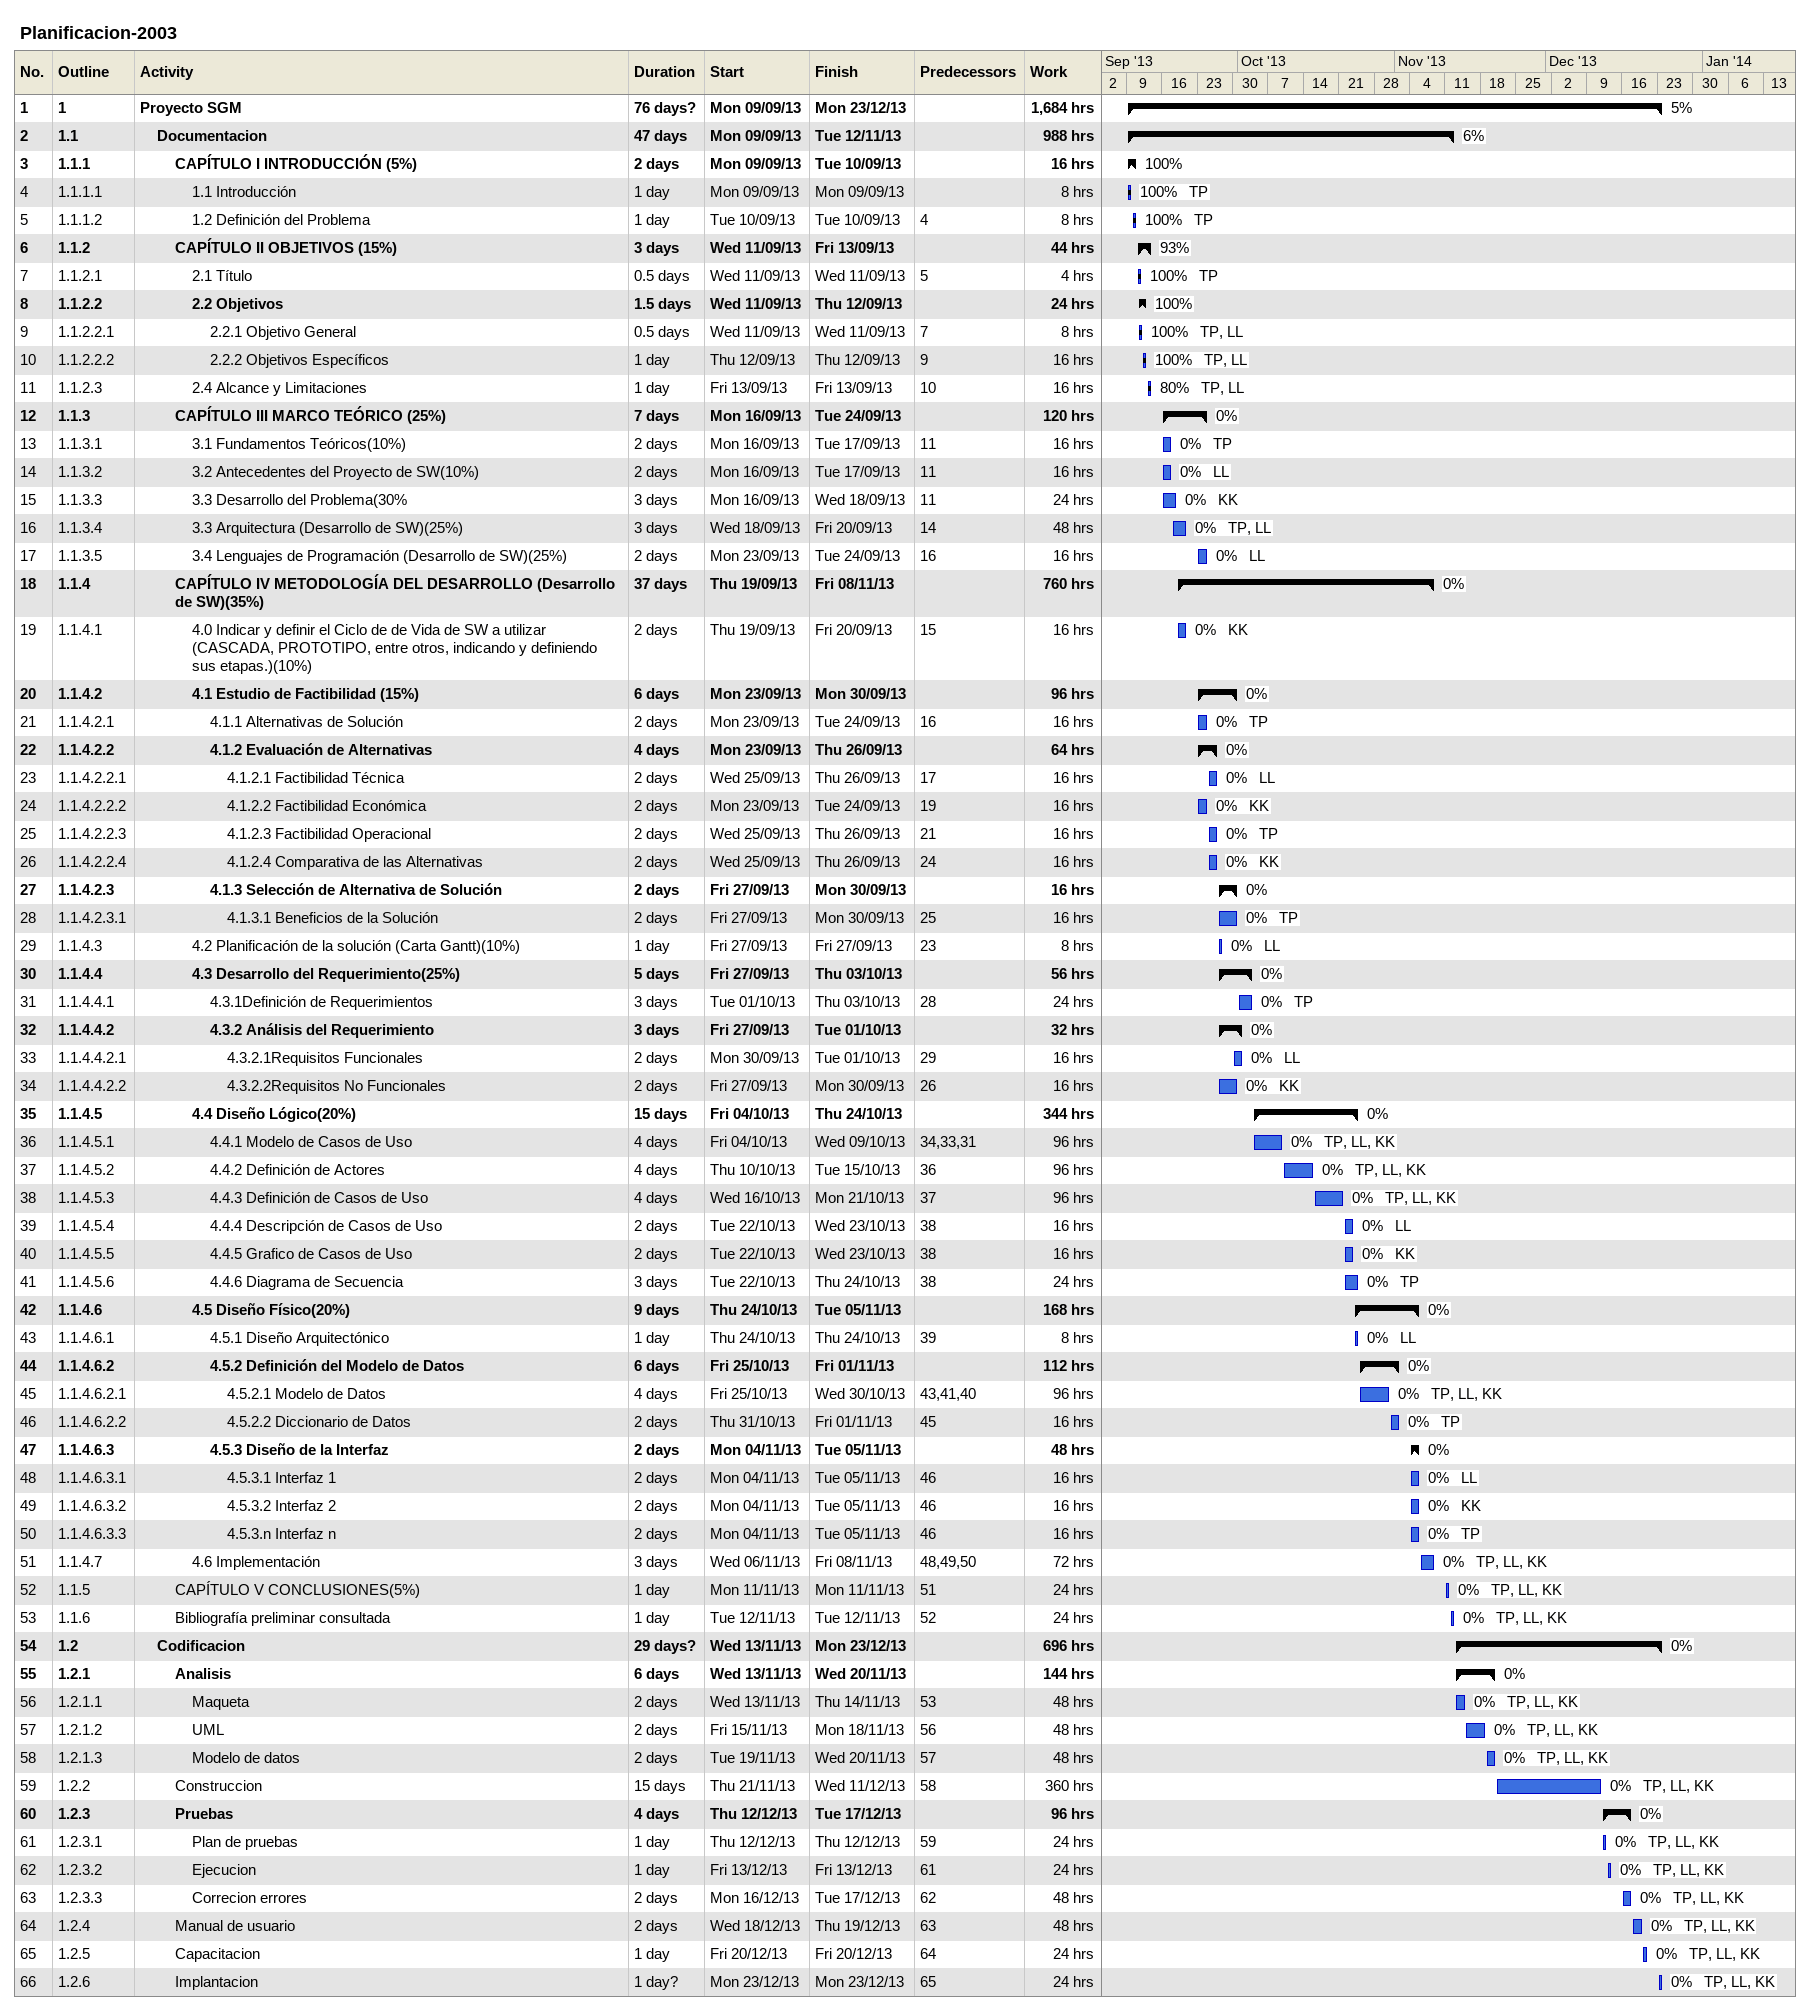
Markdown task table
Planificacion-2003

| ID | WBS | Task | Duration | Start | Finish | Predecessors | Resources | % complete | Work (h) |
|---|---|---|---|---|---|---|---|---|---|
| 1 | 1 | **Proyecto SGM** | 76d? | 2013-09-09 | 2013-12-23 |  |  | 5 | 1684 |
| 2 | 1.1 | **Documentacion** | 47d | 2013-09-09 | 2013-11-12 |  |  | 6 | 988 |
| 3 | 1.1.1 | **CAPÍTULO I INTRODUCCIÓN (5%)** | 2d | 2013-09-09 | 2013-09-10 |  |  | 100 | 16 |
| 4 | 1.1.1.1 | 1.1 Introducción | 1d | 2013-09-09 | 2013-09-09 |  | TP | 100 | 8 |
| 5 | 1.1.1.2 | 1.2 Definición del Problema | 1d | 2013-09-10 | 2013-09-10 | 4 | TP | 100 | 8 |
| 6 | 1.1.2 | **CAPÍTULO II OBJETIVOS (15%)** | 3d | 2013-09-11 | 2013-09-13 |  |  | 93 | 44 |
| 7 | 1.1.2.1 | 2.1 Título | 0.5d | 2013-09-11 | 2013-09-11 | 5 | TP | 100 | 4 |
| 8 | 1.1.2.2 | **2.2 Objetivos** | 1.5d | 2013-09-11 | 2013-09-12 |  |  | 100 | 24 |
| 9 | 1.1.2.2.1 | 2.2.1 Objetivo General | 0.5d | 2013-09-11 | 2013-09-11 | 7 | TP, LL | 100 | 8 |
| 10 | 1.1.2.2.2 | 2.2.2 Objetivos Específicos | 1d | 2013-09-12 | 2013-09-12 | 9 | TP, LL | 100 | 16 |
| 11 | 1.1.2.3 | 2.4 Alcance y Limitaciones | 1d | 2013-09-13 | 2013-09-13 | 10 | TP, LL | 80 | 16 |
| 12 | 1.1.3 | **CAPÍTULO III MARCO TEÓRICO (25%)** | 7d | 2013-09-16 | 2013-09-24 |  |  | 0 | 120 |
| 13 | 1.1.3.1 | 3.1 Fundamentos Teóricos(10%) | 2d | 2013-09-16 | 2013-09-17 | 11 | TP | 0 | 16 |
| 14 | 1.1.3.2 | 3.2 Antecedentes del Proyecto de SW(10%) | 2d | 2013-09-16 | 2013-09-17 | 11 | LL | 0 | 16 |
| 15 | 1.1.3.3 | 3.3 Desarrollo del Problema(30% | 3d | 2013-09-16 | 2013-09-18 | 11 | KK | 0 | 24 |
| 16 | 1.1.3.4 | 3.3 Arquitectura (Desarrollo de SW)(25%) | 3d | 2013-09-18 | 2013-09-20 | 14 | TP, LL | 0 | 48 |
| 17 | 1.1.3.5 | 3.4 Lenguajes de Programación (Desarrollo de SW)(25%) | 2d | 2013-09-23 | 2013-09-24 | 16 | LL | 0 | 16 |
| 18 | 1.1.4 | **CAPÍTULO IV METODOLOGÍA DEL DESARROLLO (Desarrollo de SW)(35%)** | 37d | 2013-09-19 | 2013-11-08 |  |  | 0 | 760 |
| 19 | 1.1.4.1 | 4.0 Indicar y definir el Ciclo de de Vida de SW a utilizar (CASCADA, PROTOTIPO, entre otros, indicando y definiendo sus etapas.)(10%) | 2d | 2013-09-19 | 2013-09-20 | 15 | KK | 0 | 16 |
| 20 | 1.1.4.2 | **4.1 Estudio de Factibilidad (15%)** | 6d | 2013-09-23 | 2013-09-30 |  |  | 0 | 96 |
| 21 | 1.1.4.2.1 | 4.1.1 Alternativas de Solución | 2d | 2013-09-23 | 2013-09-24 | 16 | TP | 0 | 16 |
| 22 | 1.1.4.2.2 | **4.1.2 Evaluación de Alternativas** | 4d | 2013-09-23 | 2013-09-26 |  |  | 0 | 64 |
| 23 | 1.1.4.2.2.1 | 4.1.2.1 Factibilidad Técnica | 2d | 2013-09-25 | 2013-09-26 | 17 | LL | 0 | 16 |
| 24 | 1.1.4.2.2.2 | 4.1.2.2 Factibilidad Económica | 2d | 2013-09-23 | 2013-09-24 | 19 | KK | 0 | 16 |
| 25 | 1.1.4.2.2.3 | 4.1.2.3 Factibilidad Operacional | 2d | 2013-09-25 | 2013-09-26 | 21 | TP | 0 | 16 |
| 26 | 1.1.4.2.2.4 | 4.1.2.4 Comparativa de las Alternativas | 2d | 2013-09-25 | 2013-09-26 | 24 | KK | 0 | 16 |
| 27 | 1.1.4.2.3 | **4.1.3 Selección de Alternativa de Solución** | 2d | 2013-09-27 | 2013-09-30 |  |  | 0 | 16 |
| 28 | 1.1.4.2.3.1 | 4.1.3.1 Beneficios de la Solución | 2d | 2013-09-27 | 2013-09-30 | 25 | TP | 0 | 16 |
| 29 | 1.1.4.3 | 4.2 Planificación de la solución (Carta Gantt)(10%) | 1d | 2013-09-27 | 2013-09-27 | 23 | LL | 0 | 8 |
| 30 | 1.1.4.4 | **4.3 Desarrollo del Requerimiento(25%)** | 5d | 2013-09-27 | 2013-10-03 |  |  | 0 | 56 |
| 31 | 1.1.4.4.1 | 4.3.1Definición de Requerimientos | 3d | 2013-10-01 | 2013-10-03 | 28 | TP | 0 | 24 |
| 32 | 1.1.4.4.2 | **4.3.2 Análisis del Requerimiento** | 3d | 2013-09-27 | 2013-10-01 |  |  | 0 | 32 |
| 33 | 1.1.4.4.2.1 | 4.3.2.1Requisitos Funcionales | 2d | 2013-09-30 | 2013-10-01 | 29 | LL | 0 | 16 |
| 34 | 1.1.4.4.2.2 | 4.3.2.2Requisitos No Funcionales | 2d | 2013-09-27 | 2013-09-30 | 26 | KK | 0 | 16 |
| 35 | 1.1.4.5 | **4.4 Diseño Lógico(20%)** | 15d | 2013-10-04 | 2013-10-24 |  |  | 0 | 344 |
| 36 | 1.1.4.5.1 | 4.4.1 Modelo de Casos de Uso | 4d | 2013-10-04 | 2013-10-09 | 34, 33, 31 | TP, LL, KK | 0 | 96 |
| 37 | 1.1.4.5.2 | 4.4.2 Definición de Actores | 4d | 2013-10-10 | 2013-10-15 | 36 | TP, LL, KK | 0 | 96 |
| 38 | 1.1.4.5.3 | 4.4.3 Definición de Casos de Uso | 4d | 2013-10-16 | 2013-10-21 | 37 | TP, LL, KK | 0 | 96 |
| 39 | 1.1.4.5.4 | 4.4.4 Descripción de Casos de Uso | 2d | 2013-10-22 | 2013-10-23 | 38 | LL | 0 | 16 |
| 40 | 1.1.4.5.5 | 4.4.5 Grafico de Casos de Uso | 2d | 2013-10-22 | 2013-10-23 | 38 | KK | 0 | 16 |
| 41 | 1.1.4.5.6 | 4.4.6 Diagrama de Secuencia | 3d | 2013-10-22 | 2013-10-24 | 38 | TP | 0 | 24 |
| 42 | 1.1.4.6 | **4.5 Diseño Físico(20%)** | 9d | 2013-10-24 | 2013-11-05 |  |  | 0 | 168 |
| 43 | 1.1.4.6.1 | 4.5.1 Diseño Arquitectónico | 1d | 2013-10-24 | 2013-10-24 | 39 | LL | 0 | 8 |
| 44 | 1.1.4.6.2 | **4.5.2 Definición del Modelo de Datos** | 6d | 2013-10-25 | 2013-11-01 |  |  | 0 | 112 |
| 45 | 1.1.4.6.2.1 | 4.5.2.1 Modelo de Datos | 4d | 2013-10-25 | 2013-10-30 | 43, 41, 40 | TP, LL, KK | 0 | 96 |
| 46 | 1.1.4.6.2.2 | 4.5.2.2 Diccionario de Datos | 2d | 2013-10-31 | 2013-11-01 | 45 | TP | 0 | 16 |
| 47 | 1.1.4.6.3 | **4.5.3 Diseño de la Interfaz** | 2d | 2013-11-04 | 2013-11-05 |  |  | 0 | 48 |
| 48 | 1.1.4.6.3.1 | 4.5.3.1 Interfaz 1 | 2d | 2013-11-04 | 2013-11-05 | 46 | LL | 0 | 16 |
| 49 | 1.1.4.6.3.2 | 4.5.3.2 Interfaz 2 | 2d | 2013-11-04 | 2013-11-05 | 46 | KK | 0 | 16 |
| 50 | 1.1.4.6.3.3 | 4.5.3.n Interfaz n | 2d | 2013-11-04 | 2013-11-05 | 46 | TP | 0 | 16 |
| 51 | 1.1.4.7 | 4.6 Implementación | 3d | 2013-11-06 | 2013-11-08 | 48, 49, 50 | TP, LL, KK | 0 | 72 |
| 52 | 1.1.5 | CAPÍTULO V CONCLUSIONES(5%) | 1d | 2013-11-11 | 2013-11-11 | 51 | TP, LL, KK | 0 | 24 |
| 53 | 1.1.6 | Bibliografía preliminar consultada | 1d | 2013-11-12 | 2013-11-12 | 52 | TP, LL, KK | 0 | 24 |
| 54 | 1.2 | **Codificacion** | 29d? | 2013-11-13 | 2013-12-23 |  |  | 0 | 696 |
| 55 | 1.2.1 | **Analisis** | 6d | 2013-11-13 | 2013-11-20 |  |  | 0 | 144 |
| 56 | 1.2.1.1 | Maqueta | 2d | 2013-11-13 | 2013-11-14 | 53 | TP, LL, KK | 0 | 48 |
| 57 | 1.2.1.2 | UML | 2d | 2013-11-15 | 2013-11-18 | 56 | TP, LL, KK | 0 | 48 |
| 58 | 1.2.1.3 | Modelo de datos | 2d | 2013-11-19 | 2013-11-20 | 57 | TP, LL, KK | 0 | 48 |
| 59 | 1.2.2 | Construccion | 15d | 2013-11-21 | 2013-12-11 | 58 | TP, LL, KK | 0 | 360 |
| 60 | 1.2.3 | **Pruebas** | 4d | 2013-12-12 | 2013-12-17 |  |  | 0 | 96 |
| 61 | 1.2.3.1 | Plan de pruebas | 1d | 2013-12-12 | 2013-12-12 | 59 | TP, LL, KK | 0 | 24 |
| 62 | 1.2.3.2 | Ejecucion | 1d | 2013-12-13 | 2013-12-13 | 61 | TP, LL, KK | 0 | 24 |
| 63 | 1.2.3.3 | Correcion errores | 2d | 2013-12-16 | 2013-12-17 | 62 | TP, LL, KK | 0 | 48 |
| 64 | 1.2.4 | Manual de usuario | 2d | 2013-12-18 | 2013-12-19 | 63 | TP, LL, KK | 0 | 48 |
| 65 | 1.2.5 | Capacitacion | 1d | 2013-12-20 | 2013-12-20 | 64 | TP, LL, KK | 0 | 24 |
| 66 | 1.2.6 | Implantacion | 1d? | 2013-12-23 | 2013-12-23 | 65 | TP, LL, KK | 0 | 24 |
